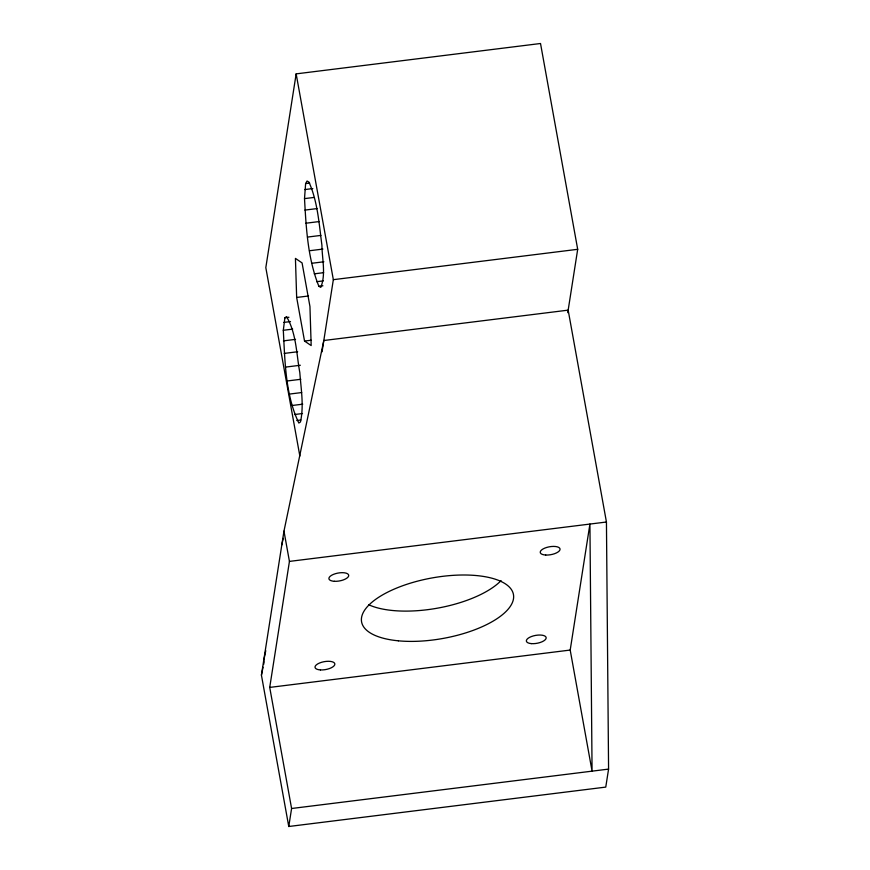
<?xml version="1.0" encoding="UTF-8"?>
<svg xmlns="http://www.w3.org/2000/svg" width="870" height="870" viewBox="0 0 870 870"><rect width="100%" height="100%" fill="white"/><g stroke="black" fill="none" stroke-linecap="round" stroke-linejoin="round"><path stroke-width="1.3" d="M304.511 198.621L305.62 183.57L307.045 181.014L308.948 182.08C317.746 201.829 319.072 224.003 321.911 245.188C322.085 259.01 326.076 274.235 320.791 287.383L318.888 286.317C307.762 258.716 306.153 228.081 304.511 198.621L313.907 197.457M283.305 330.285L284.903 317.757L286.534 316.658C296.431 333.188 296.398 354.003 299.813 372.61C301.009 388.923 304.043 405.757 300.476 421.939L298.845 423.037C285.273 394.784 284.99 361.257 283.305 330.285L292.701 329.121M567.773 312.656L577.691 249.309L540.52 43.5L296.159 73.874L265.818 267.634L299.856 456.065M261.424 675.142L283.968 531.135L323.814 340.507L568.164 310.144L606.444 522.011L608.576 769.102L605.759 787.1L288.764 826.5L261.424 675.142L263.055 667.181M322.041 351.839L333.34 279.672L296.159 73.874M288.764 826.5L291.591 808.502L269.722 687.409L289.438 561.4L283.968 531.135M570.198 650.064L589.925 524.055L592.068 771.157L570.198 650.064L269.722 687.409M263.588 661.287L265.774 650.673M263.61 664.528L264.154 661.874M281.804 544.979L283.185 538.356M305.62 183.57L309.644 183.07M304.75 189.573L312.808 188.572M304.913 210.094L316.995 208.593M305.925 223.209L319.355 221.545M307.48 237.075L320.91 235.411M309.481 250.745L322.911 249.07M311.786 263.284L323.868 261.783M314.222 273.843L323.629 272.669M316.647 281.695L323.368 280.858M333.34 279.672L577.691 249.309M318.888 286.317L322.922 285.817M296.659 297.464L295.43 258.39L302.075 262.925L309.948 306.512L311.177 345.575L304.533 341.051L296.659 297.464L308.546 295.985M284.903 317.757L288.927 317.256M283.805 322.411L290.515 321.574M283.446 340.866L295.528 339.365M304.533 341.051L311.145 340.235M284.218 353.416L297.649 351.752M285.567 367.096L300.335 365.259M287.404 380.951L300.824 379.287M289.601 394.056L301.683 392.555M292.005 405.507L302.749 404.18M294.462 414.533L302.51 413.533M296.79 420.514L300.813 420.014M289.438 561.4L606.444 522.011M291.591 808.502L608.576 769.102M501.076 580.605A77.147 30.744 -10.2 0 1 437.784 608.108A77.147 30.744 -10.2 0 1 368.641 604.715M531.255 643.615A10.059 4.013 -10.2 0 0 546.186 637.873A10.059 4.013 -10.2 0 0 531.331 636.568A10.059 4.013 -10.2 0 0 531.255 643.615M545.74 555.038A10.059 4.013 -10.2 0 0 560.041 548.97A10.059 4.013 -10.2 0 0 544.62 548.187A10.059 4.013 -10.2 0 0 545.74 555.038M320.432 669.922A10.059 4.013 -10.2 0 0 334.841 663.897A10.059 4.013 -10.2 0 0 319.507 663.027A10.059 4.013 -10.2 0 0 320.432 669.922M334.406 581.301A10.059 4.013 -10.2 0 0 348.707 575.233A10.059 4.013 -10.2 0 0 333.286 574.45A10.059 4.013 -10.2 0 0 334.406 581.301M398.395 640.82A77.147 30.744 -10.2 0 0 513.637 597.179A77.147 30.744 -10.2 0 0 400.57 586.521A77.147 30.744 -10.2 0 0 398.395 640.82"/></g></svg>
